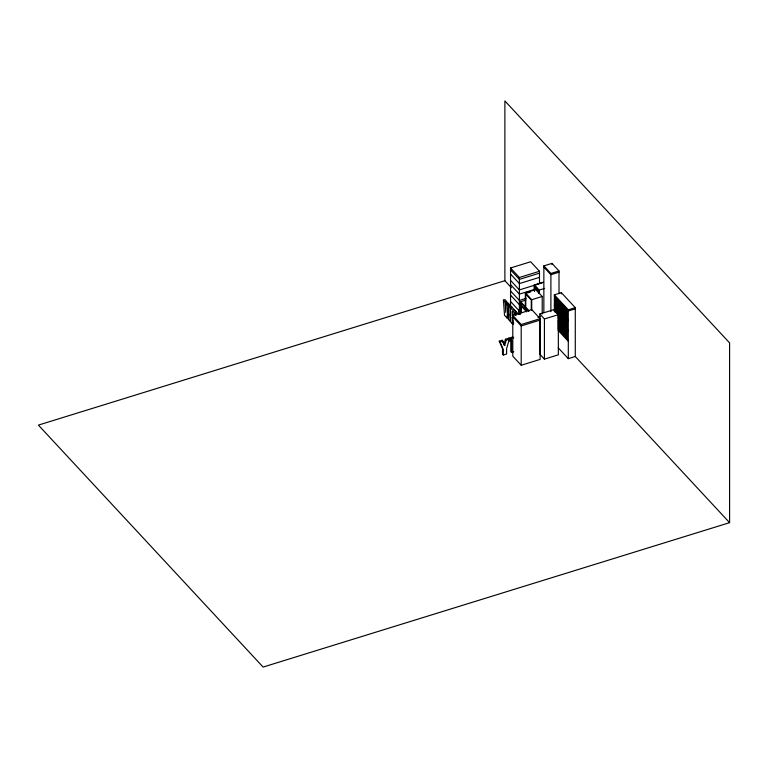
<?xml version="1.0" encoding="UTF-8"?>
<svg xmlns="http://www.w3.org/2000/svg" width="768" height="768" viewBox="0 0 768 768"><rect width="100%" height="100%" fill="white"/><g stroke="black" fill="none" stroke-linecap="round" stroke-linejoin="round"><path stroke-width="1.15" d="M512.784 320.803L512.266 316.896L512.266 323.606L513.773 323.146M506.381 303.293L508.118 305.165L509.626 304.694L507.888 302.822L506.381 303.293L505.766 312.403L505.152 301.968L503.424 300.106L504.931 299.635L506.659 301.498L506.803 303.821M508.838 314.016L508.541 317.51L507.024 317.971L508.118 305.165M504.73 345.542L503.914 344.678L505.411 339.254L508.579 338.275L509.386 339.139L506.611 348.566L506.611 353.99L503.299 355.018L502.493 354.144L502.493 348.614L499.238 341.165L502.224 340.243L504.73 345.542L506.218 340.128L509.386 339.139M510.547 306.758L510.547 267.984L530.65 261.763L539.491 271.277L539.491 283.69M543.859 312.442L543.859 265.891L551.971 263.376L558.998 270.95L558.998 293.664M504.883 280.694L38.4 425.107L263.117 667.066L729.6 522.662L729.6 342.893L504.883 100.934L504.883 280.694L511.325 287.635M510.547 267.984L519.389 277.498L539.491 271.277M539.491 273.158L519.389 279.379L510.547 269.866M543.859 265.891L550.896 273.456L558.998 270.95M539.491 277.354L519.389 283.574L510.547 274.061M558.998 272.198L550.896 274.704L543.859 267.139M534.269 290.813L534.269 284.966L543.168 282.211M542.861 282.605L534.586 285.168L534.586 291.091M538.368 284.035L519.389 289.92L510.547 280.406M535.018 289.277L519.389 294.115L510.547 284.602M525.878 300.086L520.637 301.709L525.331 306.758L525.331 292.829L535.814 289.584L542.208 296.467L542.208 313.997M527.261 293.002L530.573 291.974M534.269 284.966L539.04 290.112L544.608 288.394M505.152 301.968L506.659 301.498M526.09 298.387L519.389 300.461L510.547 290.947M508.33 305.386L510.106 307.306L510.106 321.293L508.33 319.373L508.33 305.386L509.837 304.915L518.813 314.582M525.331 292.829L531.725 299.712L542.208 296.467M510.106 307.306L511.613 306.835M521.616 303.965L519.389 304.656L510.547 295.142M512.266 323.606L510.48 321.696L510.48 307.709L511.997 307.238M554.371 311.683L554.371 294.835L561.35 292.675L575.28 307.67L575.28 356.496L729.6 522.662M518.928 313.2L518.928 309.802L521.03 309.149M516.029 315.504L515.04 314.438L515.04 312.614L516.547 312.144M512.266 315.206L512.813 315.053L512.266 311.414L512.266 315.206L513.773 314.736M512.794 315.475L531.725 309.619L540.134 318.672L540.134 359.395L521.203 365.261L512.794 356.198L512.794 315.475L521.203 324.528L521.203 365.261M539.808 314.016L553.728 309.706L558.346 314.669L558.346 354.826L544.416 359.136L539.808 354.163L539.808 314.016L544.416 318.979L544.416 359.136M538.003 317.443L540.24 316.752M554.371 294.835L568.301 309.83L575.28 307.67M521.203 324.528L540.134 318.672M575.28 308.813L568.301 310.973L567.379 309.974L567.379 318.931L568.301 319.939M540.134 320.064L521.203 325.93L512.794 316.877M544.416 318.979L558.346 314.669M513.792 351.763L511.584 352.445L511.584 340.291L509.731 340.858L508.925 339.984L508.925 338.16L512.938 336.922M499.238 341.165L500.045 342.038L503.03 341.107M508.925 338.16L509.731 339.034L513.744 337.795M558.24 347.818L568.301 358.656L575.28 356.496M554.371 295.978L555.302 296.976L555.302 305.933L554.371 304.934M554.371 306.077L555.302 307.075L555.302 312.682M568.301 321.082L567.379 320.074L567.379 329.04L568.301 330.038M536.717 287.904L538.877 290.227L538.877 292.387L536.717 290.064L536.592 287.76L534.432 285.446L534.432 287.606L536.592 289.93M536.592 290.208L534.432 287.894L534.432 290.87M536.717 290.352L538.877 292.675M568.301 331.181L567.379 330.182L567.379 339.139L568.301 340.147M558.086 330.288L568.301 341.29M528.922 310.627L525.773 307.238L525.773 294.077L531.283 300.01L531.283 309.581M528.922 311.482L525.773 308.093L525.773 310.09L526.637 311.021M525.331 310.464L521.136 305.942L521.136 312.173M525.773 310.944L526.637 311.875M518.928 309.802L520.637 311.635M510.547 301.488L520.166 311.952L520.166 314.314M510.48 307.709L513.379 310.982L514.541 314.554M515.04 312.614L516.547 314.237M507.024 317.971L504.518 315.264L503.424 300.106M511.584 340.291L510.778 339.418L510.778 351.581L511.584 352.445M505.411 339.254L506.218 340.128M514.186 309.61L515.914 312.826M500.045 342.038L503.299 349.488L503.299 355.018M502.224 340.243L503.914 344.678M513.072 324.509L512.784 320.822M568.301 309.83L568.301 358.656M561.35 292.675L561.35 293.818M557.155 313.555L557.155 309.082L556.234 308.074L556.234 312.557M551.971 263.376L551.971 264.624M550.896 273.456L550.896 311.664M539.04 290.112L539.04 293.616M531.725 299.712L531.725 310.234M520.637 301.709L520.637 313.901M519.389 277.498L519.389 314.15M509.731 339.034L509.731 340.858M557.155 298.973L556.234 297.974L556.234 306.931L557.155 307.939L557.155 298.973M559.018 300.97L558.086 299.971L558.086 308.938L559.018 309.936L559.018 300.97M560.87 302.976L559.949 301.978L559.949 310.934L560.87 311.933L560.87 302.976M562.733 304.973L561.802 303.974L561.802 312.931L562.733 313.939L562.733 304.973M564.586 306.97L563.664 305.971L563.664 314.938L564.586 315.936L564.586 306.97M566.448 308.976L565.517 307.978L565.517 316.934L566.448 317.933L566.448 308.976M559.018 311.078L558.086 310.08L558.086 319.037L559.018 320.035L559.018 311.078M560.87 313.075L559.949 312.077L559.949 321.043L560.87 322.042L560.87 313.075M562.733 315.082L561.802 314.074L561.802 323.04L562.733 324.038L562.733 315.082M564.586 317.078L563.664 316.08L563.664 325.037L564.586 326.035L564.586 317.078M566.448 319.075L565.517 318.077L565.517 327.043L566.448 328.042L566.448 319.075M559.018 321.178L558.086 320.179L558.086 329.146L559.018 330.144L559.018 321.178M560.87 323.184L559.949 322.186L559.949 331.142L560.87 332.141L560.87 323.184M562.733 325.181L561.802 324.182L561.802 333.139L562.733 334.147L562.733 325.181M564.586 327.178L563.664 326.179L563.664 335.146L564.586 336.144L564.586 327.178M566.448 329.184L565.517 328.186L565.517 337.142L566.448 338.141L566.448 329.184M525.331 307.613L521.136 303.101L521.136 305.088L525.331 309.61L525.331 307.613"/></g></svg>
